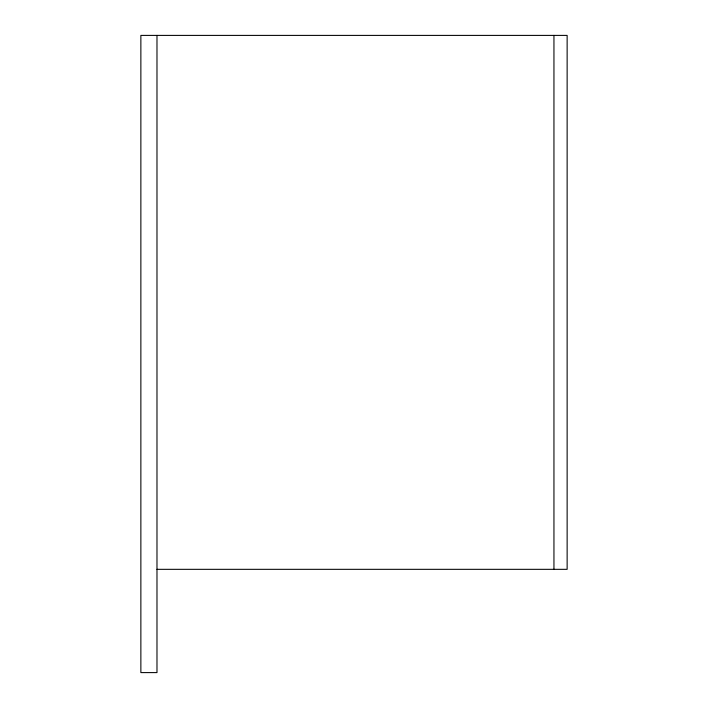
<?xml version="1.0" encoding="UTF-8"?>
<svg xmlns="http://www.w3.org/2000/svg" width="708" height="708" viewBox="0 0 708 708"><rect width="100%" height="100%" fill="white"/><g stroke="black" fill="none" stroke-linecap="round" stroke-linejoin="round"><path stroke-width="1.06" d="M156.981 569.329L567.135 569.329L567.135 35.4L140.865 35.4L140.865 672.6L156.981 672.6L156.981 35.4M553.948 35.4L553.948 569.329"/></g></svg>
